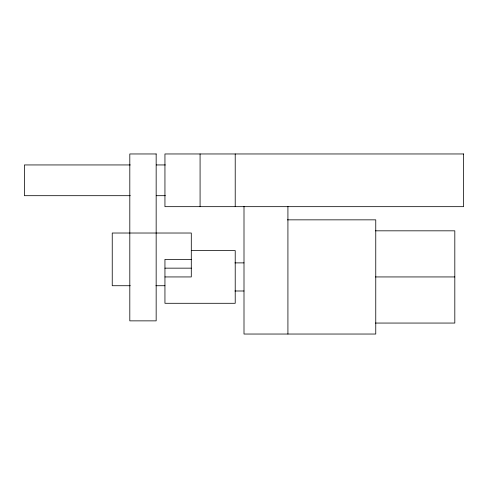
<?xml version="1.0" encoding="UTF-8"?>
<svg xmlns="http://www.w3.org/2000/svg" width="488" height="488" viewBox="0 0 488 488"><rect width="100%" height="100%" fill="white"/><g stroke="black" fill="none" stroke-linecap="round" stroke-linejoin="round"><path stroke-width="0.73" d="M130.327 164.944L24.4 164.944L24.4 195.688L130.327 195.688M156.239 164.944L165.383 164.944M156.239 195.688L165.383 195.688M287.414 219.844L375.76 219.844L375.76 334.036L244 334.036L244 206.387M375.461 230.824L454.816 230.824L454.816 323.056L375.461 323.056M191.296 250.588L235.216 250.588L235.216 303.292L164.944 303.292L164.944 259.372L191.296 259.372M234.935 262.886L244 262.886M164.944 268.156L191.296 268.156M164.944 276.94L191.296 276.94L191.296 233.02L112.24 233.02L112.24 285.724L130.308 285.724M375.461 276.94L454.816 276.94M155.91 285.724L164.944 285.724M234.935 290.994L244 290.994M287.92 206.387L287.92 334.036M235.216 153.964L235.216 206.668M200.08 153.964L200.08 206.668M156.16 153.964L129.808 153.964L129.808 320.86L156.16 320.86L156.16 153.964M463.6 153.964L164.944 153.964L164.944 206.668L463.6 206.668L463.6 153.964"/></g></svg>
